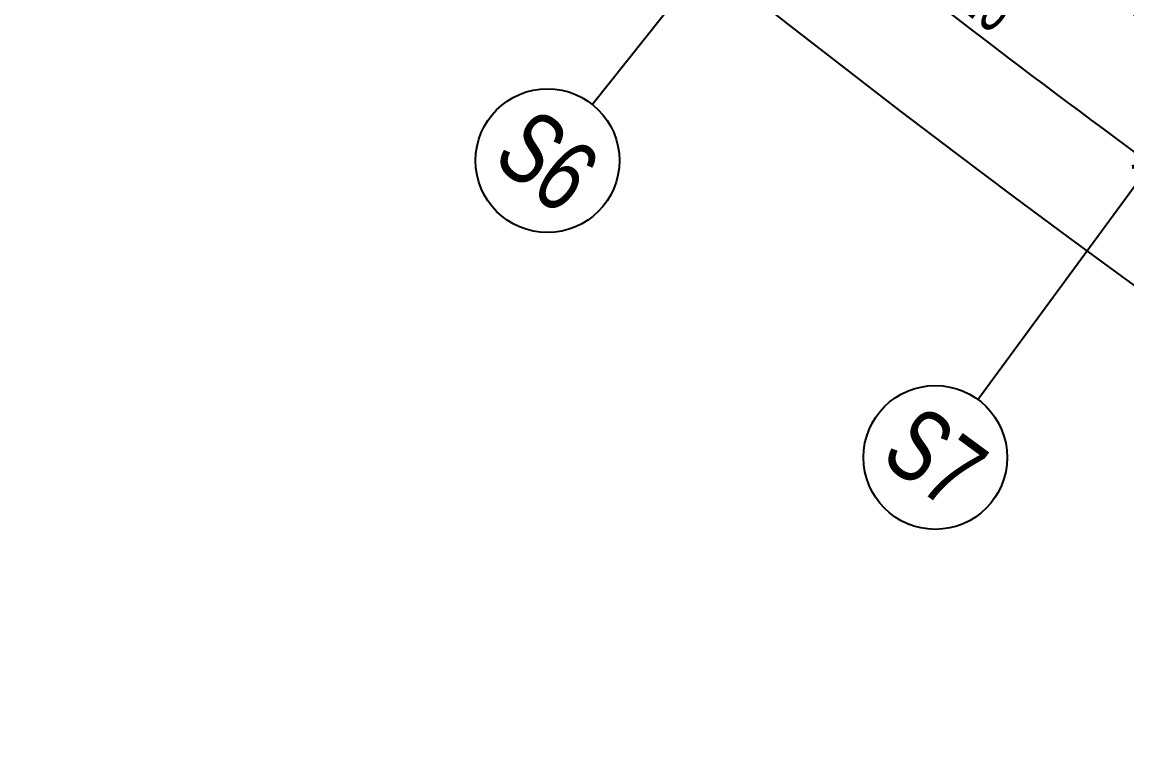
# Model space of a CAD drawing. Extents: x -668578 to 2331563, y -1202445 to 1620273.
# Drawn here: x 1814755 to 1839343, y 61994 to 77878 of the extents above; entities that cross this region are included whole.
import ezdxf
from ezdxf.enums import TextEntityAlignment as Align

# ---------------------------------------------------------------- set-up
doc = ezdxf.new("R2010")
doc.units = 0
doc.linetypes.add('CENTER2', pattern=[28.575000000000003, 19.05, -3.175, 3.175, -3.175])
doc.linetypes.add('DASH', pattern=[0.35, 0.25, -0.1])
doc.layers.get('0').update_dxf_attribs({"color": 8})
doc.layers.get('Defpoints').update_dxf_attribs({"color": 8})
for name, color, linetype in [('#填充层', 8, 'Continuous'), ('#幕墙线-平面', 8, 'Continuous'), ('#标注', 8, 'Continuous'), ('#轴线', 8, 'CENTER2')]:
    doc.layers.add(name, color=color, linetype=linetype)
doc.styles.add('JHZX', font='jrs.shx', dxfattribs={"width": 0.6, "bigfont": 'jhz.shx'})
doc.dimstyles.new('JZBZ-300', dxfattribs={"dimscale": 300, "dimtxt": 3, "dimasz": 1.5, "dimexe": 1, "dimexo": 1, "dimgap": 0.5, "dimtad": 1, "dimdec": 0, "dimdsep": 46, "dimtxsty": 'JHZX', "dimblk1": 'ARCHTICK', "dimblk2": 'ARCHTICK', "dimsah": 1, "dimcen": 0, "dimclrd": 1, "dimclre": 1, "dimclrt": 2, "dimazin": 2, "dimtfac": 1, "dimtdec": 0, "dimtix": 1, "dimtmove": 0, "dimatfit": 3, "dimfxl": 0, "dimtolj": 1, "dimlwd": -1, "dimlwe": -1, "dimarcsym": 0})
doc.dimstyles.new('JZBZ-400', dxfattribs={"dimscale": 400, "dimtxt": 3, "dimasz": 1.5, "dimexe": 1, "dimexo": 1, "dimgap": 0.5, "dimtad": 1, "dimdec": 0, "dimdsep": 46, "dimtxsty": 'JHZX', "dimblk1": 'ARCHTICK', "dimblk2": 'ARCHTICK', "dimsah": 1, "dimcen": 0, "dimclrd": 1, "dimclre": 1, "dimclrt": 2, "dimazin": 2, "dimtfac": 1, "dimtdec": 0, "dimtix": 1, "dimtmove": 0, "dimatfit": 3, "dimfxl": 0, "dimtolj": 1, "dimlwd": -1, "dimlwe": -1, "dimarcsym": 0})

# ---------------------------------------------------------------- blocks, each defined once
blk = doc.blocks.new('_ARCHTICK')
at = {"color": 0, "linetype": 'ByBlock', "const_width": 0.15}
blk.add_lwpolyline([(-0.5, -0.5), (0.5, 0.5)], dxfattribs=at)
blk = doc.blocks.new('*D2939')
at = {"layer": '#标注', "ltscale": 300, "transparency": 16777216}
for p, q in [((-1772.791618300945, -1481.365197545436), (-9341.748198340536, -7862.657879242006)), ((165913.7732030131, -92055.65823940704), (164727.0996400029, -101884.2800072265))]:
    blk.add_line(p, q, dxfattribs=at)
blk.add_arc((197092.1482162317, 166179.1797920645), 269610.2124900237, 220.1338192809485, 263.1156299250187, dxfattribs=at)
at = {"layer": 'Defpoints', "color": 0, "ltscale": 300, "transparency": 16777216}
for p in [(197092.1482162317, 166179.1797920645), (-1466.975190824596, -1223.535190204158), (40379.67516651106, -53208.30268940322), (165961.7196095993, -91658.54220838404)]:
    blk.add_point(p, dxfattribs=at)
at = {"layer": '#标注', "ltscale": 300, "transparency": 16777216, "xscale": 600, "yscale": 600, "zscale": 600}
for p, rotation in [((-9035.931770864163, -7604.827871900749), 130.1338192809485), ((164775.0460465892, -101487.1639762035), 353.1156299250187)]:
    blk.add_blockref('_ARCHTICK', p, dxfattribs=dict(at, rotation=rotation))
at = {"layer": '#标注', "ltscale": 300, "transparency": 16777216, "insert": (69341.55334645722, -70334.48968467087), "char_height": 1200, "attachment_point": 5, "rotation": 331.6247246029835, "style": 'JHZX'}
blk.add_mtext('\\A1;42.98°', dxfattribs=at)
blk = doc.blocks.new('*D2928')
at = {"layer": '#标注', "ltscale": 300, "transparency": 16777216}
for p, q in [((34973.76235577219, -37229.15732223566), (30299.25195376401, -43094.21934249515)), ((43129.16341758385, -43469.8649314855), (38689.80528959849, -49514.87108627657))]:
    blk.add_line(p, q, dxfattribs=at)
blk.add_arc((197092.1482162336, 166179.1797920613), 267210.2124900212, 231.4448202023588, 233.7070209422223, dxfattribs=at)
at = {"layer": 'Defpoints', "color": 0, "ltscale": 300, "transparency": 16777216}
for p in [(197092.1482162336, 166179.1797920613), (35223.06957721268, -36916.35401448841), (43365.92918440979, -43147.46460322989), (33313.02317568079, -44955.12784152358)]:
    blk.add_point(p, dxfattribs=at)
at = {"layer": '#标注', "ltscale": 300, "transparency": 16777216, "xscale": 600, "yscale": 600, "zscale": 600}
for p, rotation in [((30548.55917520437, -42781.4160347478), 141.4448202023588), ((38926.57105642439, -49192.47075802094), 323.7070209422223)]:
    blk.add_blockref('_ARCHTICK', p, dxfattribs=dict(at, rotation=rotation))
at = {"layer": '#标注', "ltscale": 300, "transparency": 16777216, "insert": (35192.0909689507, -45392.96578080182), "char_height": 1200, "attachment_point": 5, "rotation": 322.5759205722905, "style": 'JHZX'}
blk.add_mtext('\\A1;2.26°', dxfattribs=at)
blk = doc.blocks.new('*U2924')
at = {"linetype": 'ByBlock'}
blk.add_line((-8.960830237663566e-17, -20), (0, 0), dxfattribs=at)
blk.add_circle((0, -24), 4, dxfattribs=at)
at = {"color": 253, "linetype": 'ByBlock', "style": 'JHZX', "width": 0.75}
blk.add_attdef('AXES', text='', height=4, dxfattribs=at).set_placement((0, -24), align=Align.MIDDLE_CENTER)
blk = doc.blocks.new('*D3009')
at = {"layer": '#标注', "transparency": 16777216}
for p, q in [((-118332.0533967711, -26824.64793722799), (-122587.734480365, -32386.00196810864)), ((-122344.6506128666, -32068.33825698943), (-114261.6837806737, -38253.61775116907)), ((-110249.0865645783, -33009.92743140764), (-114504.7676481721, -38571.28146228828))]:
    blk.add_line(p, q, dxfattribs=at)
at = {"layer": 'Defpoints', "color": 0, "transparency": 16777216}
for p in [(-118088.9695292728, -26506.98422610878), (-110006.0026970799, -32692.26372028843), (-114261.6837806737, -38253.61775116907)]:
    blk.add_point(p, dxfattribs=at)
at = {"layer": '#标注', "transparency": 16777216, "xscale": 600, "yscale": 600, "zscale": 600}
for p, rotation in [((-122344.6506128666, -32068.33825698943), 142.5759192898521), ((-114261.6837806737, -38253.61775116907), 322.5759192898521)]:
    blk.add_blockref('_ARCHTICK', p, dxfattribs=dict(at, rotation=rotation))
at = {"layer": '#标注', "transparency": 16777216, "insert": (-117816.9994617734, -34525.65058184085), "char_height": 1200, "attachment_point": 5, "rotation": 322.5759192898521, "style": 'JHZX'}
blk.add_mtext('\\A1;10178', dxfattribs=at)
blk = doc.blocks.new('*D649')
at = {"layer": '#标注', "ltscale": 300, "transparency": 16777216}
for p, q in [((1840041.967682183, 79960.83499834174), (1839091.5289967, 78687.29847464629)), ((1839270.958964016, 78927.72494329954), (1838910.319261036, 79196.869894273)), ((1841229.043864115, 79074.92155578954), (1840278.605178633, 77801.38503209408)), ((1839270.958964016, 78927.72494329954), (1840458.035145949, 78041.81150074734)), ((1840458.035145949, 78041.81150074734), (1840818.674848929, 77772.66654977389))]:
    blk.add_line(p, q, dxfattribs=at)
at = {"layer": 'Defpoints', "color": 0, "ltscale": 300, "transparency": 16777216}
for p in [(1840221.397649498, 80201.26146699511), (1841408.473831431, 79315.34802444291), (1840458.035145949, 78041.81150074734)]:
    blk.add_point(p, dxfattribs=at)
at = {"layer": '#标注', "ltscale": 300, "transparency": 16777216, "xscale": 450, "yscale": 450, "zscale": 450}
for p, rotation in [((1839270.958964016, 78927.72494329954), 323.2660667682889), ((1840458.035145949, 78041.81150074734), 143.2660667682889)]:
    blk.add_blockref('_ARCHTICK', p, dxfattribs=dict(at, rotation=rotation))
at = {"layer": '#标注', "ltscale": 300, "transparency": 16777216, "insert": (1840223.356989614, 78965.62115933001), "char_height": 900, "attachment_point": 5, "rotation": 323.26606676828885, "style": 'JHZX'}
blk.add_mtext('\\A1;1481', dxfattribs=at)
blk = doc.blocks.new('A$Caccc0cd0')
at = {"layer": '#标注'}
dim = blk.add_aligned_dim(p1=(-118088.9695292728, -26506.98422610878), p2=(-110006.0026970799, -32692.26372028842), distance=-7002.819442342535, dimstyle='JZBZ-400', override={"dimclrd": 256, "dimclre": 256, "dimclrt": 256}, dxfattribs=at)
dim.commit()
dim.dimension.update_dxf_attribs({"geometry": '*D3009', "text_midpoint": (-117816.9994617734, -34525.65058184085)})
blk = doc.blocks.new('DSGDFG')
at = {"layer": '#标注', "ltscale": 300}
blk.add_arc((197092.151355247, 166179.1920613433), 257800.0000000007, 220.1360728823768, 263.1156295571803, dxfattribs=at)
at = {"layer": '#轴线', "ltscale": 200}
for radius in [220600.0000000004, 228400.0000000004, 236200.0000000004, 244000.0000000004, 251800.0000000004, 257800.0000000004]:
    blk.add_arc((197092.1513552468, 166179.1920613431), radius, 218.4388923744016, 265.1405841852512, dxfattribs=at)
at = {"layer": '#标注', "ltscale": 300}
blk.add_blockref('A$Caccc0cd0', (154502.6209182295, -8915.558944611956), dxfattribs=at)
at = {"layer": '#标注', "linetype": 'ByBlock', "xscale": 400, "yscale": 400}
for p, rotation, values in [((31478.84549193573, -41604.72444307175), 321.4744309228283, {'AXES': 'S6'}), ((39809.24169028783, -47979.64937232854), 323.7365128528522, {'AXES': 'S7'})]:
    blk.add_blockref('*U2924', p, dxfattribs=dict(at, rotation=rotation)).add_auto_attribs(values)
at = {"layer": '#标注', "ltscale": 300}
for base, center, p1, p2, picture, middle in [((40379.67516651106, -53208.30268940322), (197092.1482162317, 166179.1797920645), (-1466.975190824596, -1223.535190204158), (165961.7196095993, -91658.54220838402), '*D2939', (69341.55334645722, -70334.48968467087)), ((33313.02317568079, -44955.12784152358), (197092.1482162336, 166179.1797920613), (35223.06957721268, -36916.3540144884), (43365.92918440979, -43147.46460322989), '*D2928', (35192.0909689507, -45392.96578080183))]:
    dim = blk.add_angular_dim_3p(base=base, center=center, p1=p1, p2=p2, dimstyle='JZBZ-400', override={"dimclrd": 256, "dimclre": 256, "dimclrt": 256}, dxfattribs=at)
    dim.commit()
    dim.dimension.update_dxf_attribs({"geometry": picture, "text_midpoint": middle})

msp = doc.modelspace()

# ---------------------------------------------------------------- hatches: boundary and pattern name
at = {"layer": '#填充层', "ltscale": 5}
h = msp.add_hatch(dxfattribs=at)
h.set_pattern_fill('DOTS', color=256, scale=300)
h.set_pattern_definition([(0, (1499898.777027618, 275661.4264817045), (238.125, 476.25), [0, -476.25])])
edge = h.paths.add_edge_path()
edge.add_arc((1998041.042641134, 290089.1790490784), 212150.0001212435, 224.3647387364231, 231.4182566495714)
edge.add_arc((1880639.377661224, 142933.0994745146), 23899.99999996787, 231.4170050581651, 231.4281163755798, ccw=False)
edge.add_arc((1998041.041833147, 290089.1790261111), 212149.9999981955, 224.791623623445, 231.4170050581662, ccw=False)
edge.add_arc((1845638.605482547, 138791.2613483178), 2600.000000023452, 44.79162362344444, 134.6582207606725)
edge.add_line((1843811.127333052, 140640.6730421383), (1813046.80570974, 110241.2083158725))
edge.add_arc((1814874.283859095, 108391.7966221938), 2599.999999824225, 134.6582207606739, 224.7692622628194)
edge.add_arc((1998041.052196158, 290089.2003868584), 260600.0223987818, 224.7692622628247, 258.9716249574054)
edge.add_arc((1945824.440835985, 35390.11711611156), 2603.489272786861, 258.4139656384989, 335.2899882656666, ccw=False)
edge.add_arc((1998042.505644158, 290091.8640560764), 262602.924246366, 224.4160131631947, 258.4139656384982, ccw=False)
edge.add_arc((1812328.368808941, 108125.4385919187), 2600.000000017264, 134.6582207606671, 224.4160131631965, ccw=False)
edge.add_line((1810500.89065945, 109974.850285735), (1842688.115804531, 141780.3432660427))
edge.add_arc((1844515.594162128, 139930.931361622), 2600.000296096036, 44.36473873642501, 134.6582207606679, ccw=False)

# ---------------------------------------------------------------- linework, layer by layer
at = {"layer": '#幕墙线-平面', "linetype": 'DASH'}
msp.add_lwpolyline([(1842688.11601623, 141780.3434752305), (1810500.89065945, 109974.8502857349, 0.4129759503049449), (1810471.248327799, 106305.7948029831, 0.1494418678029234), (1945301.558270538, 32839.6759354003, 0.4147260606000924), (1948375.792876079, 34871.69724668039), (1957326.629145737, 79227.8524036312, 0.4131228733560754), (1955301.792797734, 82288.84441443917, -0.1495092029449499), (1846374.342524075, 141748.9126779896, 0.4157145913370236), (1842688.116017671, 141780.3434766544)], format="xyb", close=True, dxfattribs=at)
msp.add_lwpolyline([(1980760.772420378, 111938.6666949304, 1.469013519983646), (1934860.824817885, 99959.41677931795), (1932425.838194127, 92551.34833694863, -0.06531639655468416), (1883692.228229756, 116160.8885729823, 0.08934789545122705), (1875833.072975192, 119514.8982711592), (1875302.354743649, 119636.4458228406, -0.1125361045484937), (1865732.723067748, 124250.5045660077, -0.0289167358602207), (1847482.280702314, 140623.2095374942, 0.4135317777768934), (1843809.650820486, 140640.8420184202), (1813045.329197175, 110241.3772921546, 0.4147813150809291), (1813026.940849248, 106560.9066498622, 0.1704931411937264), (1968409.02961847, 31179.34172008411, 0.4123966734240728), (1971284.445578928, 33451.00576550615), (1980760.771450395, 111938.6585777548)], format="xyb", dxfattribs=at)

# ---------------------------------------------------------------- block references
at = {"layer": '#标注'}
msp.add_blockref('DSGDFG', (1800948.890479236, 123909.9869659735), dxfattribs=at)

# ---------------------------------------------------------------- dimensions: what is measured, and where the dimension line sits
at = {"layer": '#标注', "ltscale": 300}
dim = msp.add_aligned_dim(p1=(1840221.397649498, 80201.26146699526), p2=(1841408.473831431, 79315.34802444294), distance=-1589.096904549007, dimstyle='JZBZ-300', override={"dimclrd": 256, "dimclre": 256, "dimclrt": 256}, dxfattribs=at)
dim.commit()
dim.dimension.update_dxf_attribs({"geometry": '*D649', "text_midpoint": (1840223.356989614, 78965.62115933001)})

doc.saveas('drawing.dxf')
